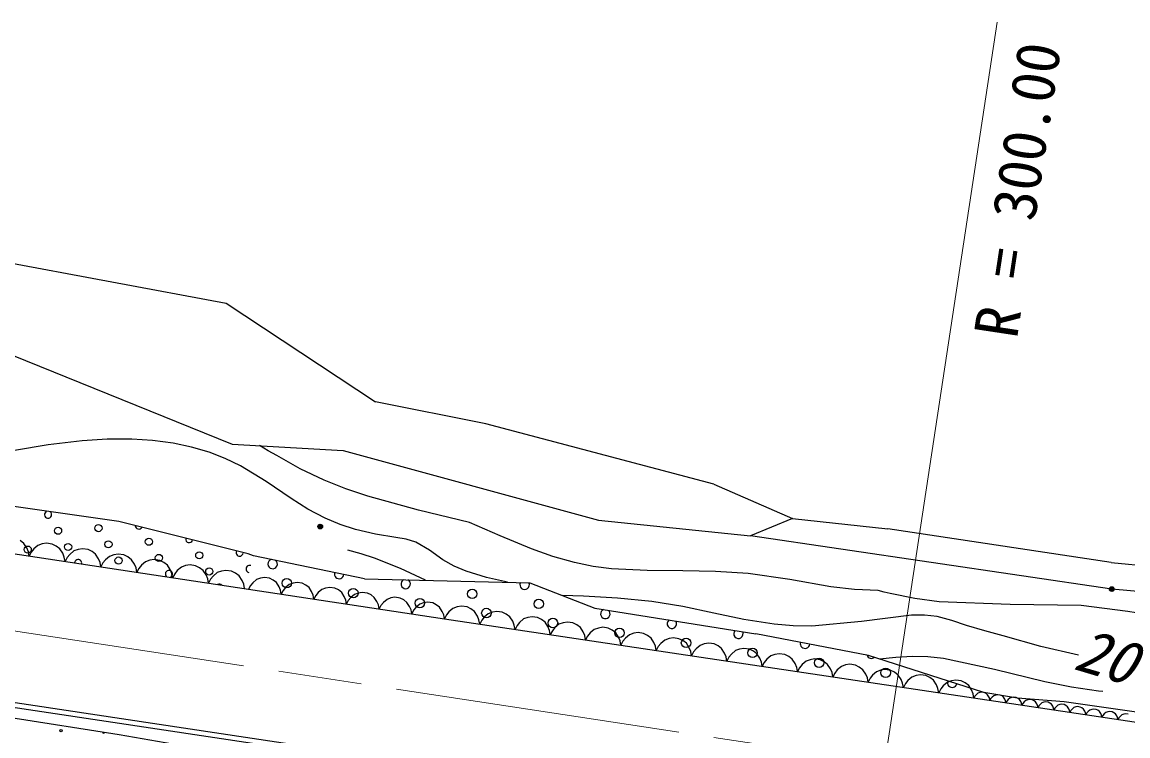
# Model space of a CAD drawing. Units: millimetres, scale not verified. Extents: x 40000 to 680000, y 20000 to 380000.
# Drawn here: x 127432 to 173914, y 265358 to 295358 of the extents above; entities that cross this region are included whole.
import ezdxf
from ezdxf.enums import TextEntityAlignment as Align

# ---------------------------------------------------------------- set-up
doc = ezdxf.new("R2010")
doc.units = ezdxf.units.MM
doc.header["$LTSCALE"] = 1000
doc.linetypes.add('CHAIN', pattern=[18.5, 12, -1.5, 3.5, -1.5])
for name, color, linetype, lineweight in [('M-BGD', 7, 'Continuous', 25), ('M-BMK', 2, 'CHAIN', 13), ('M-STR-HTXT', 7, 'Continuous', 13)]:
    doc.layers.add(name, color=color, linetype=linetype, lineweight=lineweight)
doc.styles.add('ＭＳ ゴシック', font='')
doc.styles.get('ＭＳ ゴシック').set_extended_font_data('MS Gothic')

msp = doc.modelspace()

# ---------------------------------------------------------------- linework, layer by layer
at = {"layer": 'M-BGD'}
for p, q in [((123168, 285944), (136013, 283549)), ((136013, 283549), (142290, 279400)), ((124496, 282370), (136261, 277622)), ((146919, 278470), (142290, 279400)), ((156512, 275935), (146919, 278470)), ((128532, 277586), (127105, 277347)), ((129958, 277764), (128532, 277586)), ((131002, 277827), (129958, 277764)), ((132047, 277829), (131002, 277827)), ((132919, 277773), (132047, 277829)), ((133782, 277658), (132919, 277773)), ((134552, 277496), (133782, 277658)), ((136261, 277622), (140931, 277357)), ((137780, 277343), (137416, 277556)), ((135293, 277279), (134552, 277496)), ((135964, 277021), (135293, 277279)), ((138135, 277137), (137780, 277343)), ((139125, 276588), (138135, 277137)), ((140931, 277357), (151665, 274422)), ((136611, 276708), (135964, 277021)), ((137689, 276051), (136611, 276708)), ((140129, 276100), (139125, 276588)), ((106617, 276105), (145183, 270280)), ((131492, 274362), (121918, 275744)), ((138739, 275339), (137689, 276051)), ((141037, 275739), (140129, 276100)), ((141968, 275434), (141037, 275739)), ((156512, 275935), (159817, 274493)), ((139447, 274889), (138739, 275339)), ((144101, 274848), (141968, 275434)), ((140168, 274502), (139447, 274889)), ((146231, 274326), (144101, 274848)), ((136939, 273016), (131492, 274362)), ((140801, 274237), (140168, 274502)), ((147533, 273763), (146231, 274326)), ((151665, 274422), (158046, 273763)), ((159817, 274493), (158046, 273763)), ((159817, 274493), (163826, 274059)), ((141447, 274031), (140801, 274237)), ((142286, 273838), (141447, 274031)), ((143147, 273701), (142286, 273838)), ((173205, 272649), (163826, 274059)), ((127507, 273447), (127355, 273563)), ((127629, 273259), (127507, 273447)), ((128095, 273358), (127923, 273215)), ((128275, 273424), (128095, 273358)), ((128460, 273453), (128275, 273424)), ((128694, 273418), (128460, 273453)), ((128863, 273335), (128694, 273418)), ((129015, 273219), (128863, 273335)), ((143573, 273621), (143148, 273702)), ((143979, 273495), (143573, 273621)), ((144561, 273157), (143979, 273495)), ((148850, 273224), (147533, 273763)), ((173236, 271527), (158046, 273763)), ((127697, 273098), (127629, 273259)), ((127728, 272916), (127697, 273098)), ((127814, 273081), (127728, 272916)), ((127923, 273215), (127814, 273081)), ((129137, 273031), (129015, 273219)), ((129205, 272871), (129137, 273031)), ((129235, 272689), (129205, 272871)), ((129322, 272853), (129235, 272689)), ((129431, 272987), (129322, 272853)), ((129603, 273130), (129431, 272987)), ((129782, 273196), (129603, 273130)), ((129968, 273226), (129782, 273196)), ((130202, 273190), (129968, 273226)), ((130371, 273107), (130202, 273190)), ((130523, 272992), (130371, 273107)), ((130645, 272803), (130523, 272992)), ((131111, 272903), (130939, 272759)), ((131290, 272968), (131111, 272903)), ((131476, 272998), (131290, 272968)), ((131710, 272963), (131476, 272998)), ((131878, 272879), (131710, 272963)), ((132031, 272764), (131878, 272879)), ((137158, 272927), (136939, 273016)), ((141830, 271964), (137158, 272927)), ((141688, 273004), (141121, 273163)), ((142249, 272824), (141688, 273004)), ((145120, 272760), (144561, 273157)), ((149745, 272902), (148850, 273224)), ((150655, 272639), (149745, 272902)), ((130713, 272643), (130645, 272803)), ((130743, 272461), (130713, 272643)), ((130830, 272625), (130743, 272461)), ((130939, 272759), (130830, 272625)), ((132153, 272576), (132031, 272764)), ((132221, 272415), (132153, 272576)), ((132251, 272233), (132221, 272415)), ((132338, 272397), (132251, 272233)), ((132447, 272531), (132338, 272397)), ((132619, 272675), (132447, 272531)), ((132798, 272740), (132619, 272675)), ((132984, 272770), (132798, 272740)), ((133218, 272735), (132984, 272770)), ((133386, 272652), (133218, 272735)), ((133539, 272536), (133386, 272652)), ((133661, 272348), (133539, 272536)), ((134127, 272447), (133955, 272304)), ((134306, 272513), (134127, 272447)), ((134492, 272542), (134306, 272513)), ((134726, 272507), (134492, 272542)), ((134894, 272424), (134726, 272507)), ((135046, 272308), (134894, 272424)), ((143333, 272389), (142249, 272824)), ((144387, 271901), (143333, 272389)), ((145599, 272492), (145120, 272760)), ((146093, 272283), (145599, 272492)), ((151434, 272481), (150655, 272639)), ((152214, 272383), (151434, 272481)), ((173205, 272649), (180391, 271969)), ((133729, 272187), (133661, 272348)), ((133759, 272005), (133729, 272187)), ((133846, 272170), (133759, 272005)), ((133955, 272304), (133846, 272170)), ((135168, 272120), (135046, 272308)), ((135237, 271960), (135168, 272120)), ((135267, 271778), (135237, 271960)), ((135354, 271942), (135267, 271778)), ((135462, 272076), (135354, 271942)), ((135635, 272219), (135462, 272076)), ((135814, 272285), (135635, 272219)), ((136000, 272315), (135814, 272285)), ((136234, 272279), (136000, 272315)), ((136402, 272196), (136234, 272279)), ((136554, 272081), (136402, 272196)), ((136676, 271892), (136554, 272081)), ((137283, 271926), (137126, 271795)), ((137446, 271985), (137283, 271926)), ((137615, 272012), (137446, 271985)), ((137828, 271980), (137615, 272012)), ((137982, 271904), (137828, 271980)), ((141830, 271964), (148769, 271791)), ((146948, 272021), (146093, 272283)), ((147830, 271815), (146948, 272021)), ((153703, 272308), (152214, 272383)), ((155200, 272292), (153703, 272308)), ((156581, 272268), (155200, 272292)), ((157953, 272185), (156581, 272268)), ((159698, 271933), (157953, 272185)), ((161427, 271623), (159698, 271933)), ((136745, 271732), (136676, 271892)), ((136775, 271550), (136745, 271732)), ((137027, 271673), (136949, 271524)), ((137126, 271795), (137027, 271673)), ((138120, 271799), (137982, 271904)), ((138231, 271628), (138120, 271799)), ((138293, 271482), (138231, 271628)), ((138321, 271316), (138293, 271482)), ((138400, 271466), (138321, 271316)), ((138499, 271588), (138400, 271466)), ((138655, 271718), (138499, 271588)), ((138819, 271778), (138655, 271718)), ((138988, 271805), (138819, 271778)), ((139200, 271773), (138988, 271805)), ((139354, 271697), (139200, 271773)), ((139492, 271592), (139354, 271697)), ((139603, 271421), (139492, 271592)), ((140028, 271511), (139871, 271380)), ((140191, 271571), (140028, 271511)), ((140360, 271598), (140191, 271571)), ((140573, 271566), (140360, 271598)), ((140726, 271490), (140573, 271566)), ((140865, 271385), (140726, 271490)), ((148769, 271791), (151505, 270726)), ((162426, 271512), (161427, 271623)), ((163421, 271462), (162426, 271512)), ((163674, 271403), (163421, 271462)), ((185396, 270457), (173236, 271527)), ((139666, 271275), (139603, 271421)), ((139693, 271109), (139666, 271275)), ((139772, 271259), (139693, 271109)), ((139871, 271380), (139772, 271259)), ((140976, 271214), (140865, 271385)), ((141038, 271067), (140976, 271214)), ((141066, 270902), (141038, 271067)), ((141144, 271051), (141066, 270902)), ((141243, 271173), (141144, 271051)), ((141400, 271304), (141243, 271173)), ((141563, 271363), (141400, 271304)), ((141732, 271391), (141563, 271363)), ((141945, 271358), (141732, 271391)), ((142099, 271283), (141945, 271358)), ((142237, 271178), (142099, 271283)), ((142348, 271006), (142237, 271178)), ((142410, 270860), (142348, 271006)), ((142772, 271097), (142616, 270966)), ((142936, 271156), (142772, 271097)), ((143105, 271183), (142936, 271156)), ((143317, 271151), (143105, 271183)), ((143471, 271075), (143317, 271151)), ((143609, 270970), (143471, 271075)), ((150580, 271243), (150131, 271261)), ((151030, 271225), (150580, 271243)), ((152465, 271144), (151030, 271225)), ((153896, 271004), (152465, 271144)), ((155203, 270792), (153896, 271004)), ((163927, 271345), (163674, 271403)), ((164952, 271137), (163927, 271345)), ((165986, 270989), (164952, 271137)), ((142438, 270695), (142410, 270860)), ((142517, 270844), (142438, 270695)), ((142616, 270966), (142517, 270844)), ((143720, 270799), (143609, 270970)), ((143783, 270653), (143720, 270799)), ((143810, 270487), (143783, 270653)), ((143889, 270637), (143810, 270487)), ((143988, 270759), (143889, 270637)), ((144145, 270889), (143988, 270759)), ((144308, 270949), (144145, 270889)), ((144477, 270976), (144308, 270949)), ((144690, 270944), (144477, 270976)), ((144843, 270868), (144690, 270944)), ((144982, 270763), (144843, 270868)), ((145093, 270592), (144982, 270763)), ((145155, 270446), (145093, 270592)), ((145374, 270574), (145267, 270442)), ((145544, 270715), (145374, 270574)), ((145720, 270780), (145544, 270715)), ((145903, 270810), (145720, 270780)), ((146133, 270775), (145903, 270810)), ((146299, 270693), (146133, 270775)), ((146449, 270580), (146299, 270693)), ((146569, 270395), (146449, 270580)), ((147204, 270558), (147028, 270493)), ((147387, 270588), (147204, 270558)), ((147617, 270553), (147387, 270588)), ((147783, 270471), (147617, 270553)), ((151505, 270726), (158276, 269651)), ((156504, 270520), (155203, 270792)), ((168961, 270883), (165986, 270989)), ((171949, 270838), (168961, 270883)), ((173911, 270588), (171949, 270838)), ((175861, 270279), (173911, 270588)), ((145183, 270280), (145155, 270446)), ((145267, 270442), (145183, 270280)), ((145183, 270280), (174841, 265844)), ((146637, 270237), (146569, 270395)), ((146667, 270058), (146637, 270237)), ((146752, 270220), (146667, 270058)), ((146859, 270352), (146752, 270220)), ((147028, 270493), (146859, 270352)), ((147933, 270358), (147783, 270471)), ((148053, 270173), (147933, 270358)), ((148121, 270015), (148053, 270173)), ((148343, 270130), (148236, 269998)), ((148512, 270271), (148343, 270130)), ((148688, 270336), (148512, 270271)), ((148871, 270366), (148688, 270336)), ((149101, 270331), (148871, 270366)), ((149267, 270249), (149101, 270331)), ((149417, 270136), (149267, 270249)), ((149537, 269951), (149417, 270136)), ((150173, 270114), (149996, 270049)), ((150355, 270144), (150173, 270114)), ((150585, 270109), (150355, 270144)), ((150751, 270027), (150585, 270109)), ((157773, 270256), (156504, 270520)), ((159041, 270052), (157773, 270256)), ((162715, 270171), (160628, 269972)), ((164816, 270431), (162715, 270171)), ((165363, 270433), (164816, 270431)), ((165892, 270375), (165363, 270433)), ((166514, 270213), (165892, 270375)), ((167127, 269991), (166514, 270213)), ((148151, 269836), (148121, 270015)), ((148236, 269998), (148151, 269836)), ((149605, 269793), (149537, 269951)), ((149635, 269614), (149605, 269793)), ((149720, 269776), (149635, 269614)), ((149827, 269908), (149720, 269776)), ((149996, 270049), (149827, 269908)), ((150901, 269914), (150751, 270027)), ((151022, 269729), (150901, 269914)), ((151089, 269571), (151022, 269729)), ((151311, 269686), (151204, 269554)), ((151480, 269827), (151311, 269686)), ((151657, 269892), (151480, 269827)), ((151839, 269922), (151657, 269892)), ((152070, 269887), (151839, 269922)), ((152236, 269805), (152070, 269887)), ((152386, 269692), (152236, 269805)), ((152506, 269507), (152386, 269692)), ((152964, 269605), (152795, 269464)), ((153141, 269670), (152964, 269605)), ((153324, 269700), (153141, 269670)), ((153554, 269665), (153324, 269700)), ((153720, 269583), (153554, 269665)), ((163010, 268732), (158276, 269651)), ((159839, 269982), (159041, 270052)), ((160628, 269972), (159839, 269982)), ((167899, 269779), (167127, 269991)), ((168673, 269560), (167899, 269779)), ((151119, 269392), (151089, 269571)), ((151204, 269554), (151119, 269392)), ((152573, 269349), (152506, 269507)), ((152603, 269170), (152573, 269349)), ((152688, 269332), (152603, 269170)), ((152795, 269464), (152688, 269332)), ((153870, 269470), (153720, 269583)), ((153990, 269285), (153870, 269470)), ((154057, 269127), (153990, 269285)), ((154279, 269242), (154172, 269110)), ((154448, 269383), (154279, 269242)), ((154625, 269448), (154448, 269383)), ((154808, 269478), (154625, 269448)), ((155038, 269443), (154808, 269478)), ((155204, 269362), (155038, 269443)), ((155354, 269248), (155204, 269362)), ((155474, 269063), (155354, 269248)), ((155933, 269161), (155764, 269020)), ((156109, 269226), (155933, 269161)), ((156292, 269256), (156109, 269226)), ((156522, 269221), (156292, 269256)), ((156688, 269140), (156522, 269221)), ((156838, 269026), (156688, 269140)), ((170258, 269121), (168673, 269560)), ((154087, 268948), (154057, 269127)), ((154172, 269110), (154087, 268948)), ((155542, 268905), (155474, 269063)), ((155572, 268726), (155542, 268905)), ((155657, 268888), (155572, 268726)), ((155764, 269020), (155657, 268888)), ((156958, 268841), (156838, 269026)), ((157026, 268683), (156958, 268841)), ((157056, 268504), (157026, 268683)), ((157248, 268798), (157141, 268666)), ((157417, 268940), (157248, 268798)), ((157593, 269004), (157417, 268940)), ((157776, 269034), (157593, 269004)), ((158006, 268999), (157776, 269034)), ((158172, 268918), (158006, 268999)), ((158322, 268804), (158172, 268918)), ((158442, 268619), (158322, 268804)), ((158901, 268718), (158732, 268576)), ((159078, 268782), (158901, 268718)), ((159260, 268812), (159078, 268782)), ((159490, 268777), (159260, 268812)), ((159656, 268696), (159490, 268777)), ((159806, 268582), (159656, 268696)), ((167859, 267186), (163010, 268732)), ((164845, 268697), (164158, 268655)), ((165511, 268687), (164845, 268697)), ((166165, 268617), (165511, 268687)), ((171840, 268745), (170258, 269121)), ((157141, 268666), (157056, 268504)), ((158510, 268461), (158442, 268619)), ((158540, 268282), (158510, 268461)), ((158625, 268444), (158540, 268282)), ((158732, 268576), (158625, 268444)), ((159927, 268397), (159806, 268582)), ((159994, 268239), (159927, 268397)), ((160024, 268060), (159994, 268239)), ((160109, 268222), (160024, 268060)), ((160216, 268354), (160109, 268222)), ((160385, 268496), (160216, 268354)), ((160562, 268560), (160385, 268496)), ((160744, 268590), (160562, 268560)), ((160974, 268555), (160744, 268590)), ((161141, 268474), (160974, 268555)), ((161290, 268360), (161141, 268474)), ((161411, 268175), (161290, 268360)), ((161869, 268274), (161700, 268132)), ((162046, 268338), (161869, 268274)), ((162229, 268368), (162046, 268338)), ((162459, 268333), (162229, 268368)), ((162625, 268252), (162459, 268333)), ((162775, 268138), (162625, 268252)), ((164158, 268655), (163469, 268586)), ((168309, 268152), (166165, 268617)), ((161478, 268017), (161411, 268175)), ((161508, 267838), (161478, 268017)), ((161593, 268000), (161508, 267838)), ((161700, 268132), (161593, 268000)), ((162895, 267953), (162775, 268138)), ((162962, 267795), (162895, 267953)), ((162992, 267616), (162962, 267795)), ((163077, 267778), (162992, 267616)), ((163184, 267910), (163077, 267778)), ((163353, 268052), (163184, 267910)), ((163530, 268116), (163353, 268052)), ((163713, 268146), (163530, 268116)), ((163943, 268111), (163713, 268146)), ((164109, 268030), (163943, 268111)), ((164259, 267916), (164109, 268030)), ((164379, 267731), (164259, 267916)), ((164838, 267830), (164668, 267688)), ((165014, 267894), (164838, 267830)), ((165197, 267924), (165014, 267894)), ((165427, 267889), (165197, 267924)), ((165593, 267808), (165427, 267889)), ((165743, 267694), (165593, 267808)), ((170419, 267633), (168309, 268152)), ((164446, 267573), (164379, 267731)), ((164477, 267394), (164446, 267573)), ((164562, 267556), (164477, 267394)), ((164668, 267688), (164562, 267556)), ((165863, 267509), (165743, 267694)), ((165931, 267351), (165863, 267509)), ((165961, 267172), (165931, 267351)), ((166046, 267334), (165961, 267172)), ((166153, 267466), (166046, 267334)), ((166322, 267608), (166153, 267466)), ((166498, 267672), (166322, 267608)), ((166681, 267702), (166498, 267672)), ((166911, 267667), (166681, 267702)), ((167077, 267586), (166911, 267667)), ((167227, 267472), (167077, 267586)), ((167347, 267287), (167227, 267472)), ((167415, 267129), (167347, 267287)), ((171544, 267409), (170419, 267633)), ((172682, 267243), (171544, 267409)), ((142319, 264465), (125979, 266920)), ((167445, 266950), (167415, 267129)), ((167483, 267024), (167445, 266950)), ((167532, 267083), (167483, 267024)), ((167608, 267148), (167532, 267083)), ((167688, 267177), (167608, 267148)), ((167771, 267190), (167688, 267177)), ((167875, 267175), (167771, 267190)), ((169276, 266943), (167859, 267186)), ((167951, 267138), (167875, 267175)), ((168019, 267086), (167951, 267138)), ((168073, 267002), (168019, 267086)), ((168104, 266931), (168073, 267002)), ((168117, 266850), (168104, 266931)), ((168156, 266923), (168117, 266850)), ((168204, 266983), (168156, 266923)), ((168281, 267047), (168204, 266983)), ((168361, 267076), (168281, 267047)), ((168444, 267090), (168361, 267076)), ((168548, 267074), (168444, 267090)), ((168623, 267037), (168548, 267074)), ((168691, 266986), (168623, 267037)), ((168745, 266902), (168691, 266986)), ((168776, 266830), (168745, 266902)), ((168790, 266749), (168776, 266830)), ((168828, 266822), (168790, 266749)), ((168877, 266882), (168828, 266822)), ((168953, 266946), (168877, 266882)), ((169033, 266976), (168953, 266946)), ((169116, 266989), (169033, 266976)), ((169220, 266973), (169116, 266989)), ((169295, 266936), (169220, 266973)), ((171233, 266788), (169276, 266943)), ((169363, 266885), (169295, 266936)), ((169418, 266801), (169363, 266885)), ((169625, 266846), (169549, 266782)), ((169705, 266875), (169625, 266846)), ((169788, 266889), (169705, 266875)), ((169892, 266873), (169788, 266889)), ((169968, 266836), (169892, 266873)), ((170036, 266784), (169968, 266836)), ((172859, 267226), (172682, 267243)), ((142289, 264268), (125949, 266722)), ((169448, 266730), (169418, 266801)), ((169462, 266649), (169448, 266730)), ((169500, 266722), (169462, 266649)), ((169549, 266782), (169500, 266722)), ((170090, 266701), (170036, 266784)), ((170121, 266629), (170090, 266701)), ((170134, 266548), (170121, 266629)), ((170173, 266621), (170134, 266548)), ((170221, 266681), (170173, 266621)), ((170298, 266745), (170221, 266681)), ((170378, 266775), (170298, 266745)), ((170461, 266788), (170378, 266775)), ((170565, 266772), (170461, 266788)), ((170640, 266735), (170565, 266772)), ((170708, 266684), (170640, 266735)), ((170762, 266600), (170708, 266684)), ((170793, 266529), (170762, 266600)), ((170807, 266448), (170793, 266529)), ((170845, 266521), (170807, 266448)), ((170893, 266581), (170845, 266521)), ((170970, 266645), (170893, 266581)), ((171050, 266674), (170970, 266645)), ((171133, 266687), (171050, 266674)), ((171237, 266672), (171133, 266687)), ((175673, 266151), (171233, 266788)), ((171312, 266635), (171237, 266672)), ((171380, 266583), (171312, 266635)), ((171435, 266500), (171380, 266583)), ((171465, 266428), (171435, 266500)), ((171479, 266347), (171465, 266428)), ((171517, 266420), (171479, 266347)), ((171566, 266480), (171517, 266420)), ((171642, 266544), (171566, 266480)), ((171722, 266573), (171642, 266544)), ((171805, 266587), (171722, 266573)), ((171909, 266571), (171805, 266587)), ((171985, 266534), (171909, 266571)), ((172053, 266483), (171985, 266534)), ((172107, 266399), (172053, 266483)), ((172138, 266327), (172107, 266399)), ((172238, 266379), (172190, 266320)), ((172315, 266444), (172238, 266379)), ((172395, 266473), (172315, 266444)), ((172478, 266486), (172395, 266473)), ((172582, 266471), (172478, 266486)), ((172657, 266434), (172582, 266471)), ((172725, 266382), (172657, 266434)), ((172779, 266299), (172725, 266382)), ((173067, 266372), (172987, 266343)), ((173150, 266386), (173067, 266372)), ((173254, 266370), (173150, 266386)), ((173329, 266333), (173254, 266370)), ((131508, 265408), (126876, 266137)), ((172151, 266246), (172138, 266327)), ((172190, 266320), (172151, 266246)), ((172810, 266227), (172779, 266299)), ((172824, 266146), (172810, 266227)), ((172862, 266219), (172824, 266146)), ((172910, 266279), (172862, 266219)), ((172987, 266343), (172910, 266279)), ((173397, 266282), (173329, 266333)), ((173452, 266198), (173397, 266282)), ((173482, 266126), (173452, 266198)), ((173496, 266045), (173482, 266126)), ((173534, 266119), (173496, 266045)), ((173583, 266178), (173534, 266119)), ((173659, 266242), (173583, 266178)), ((173739, 266272), (173659, 266242)), ((173822, 266285), (173739, 266272)), ((173926, 266270), (173822, 266285)), ((134410, 264891), (131508, 265408))]:
    msp.add_line(p, q, dxfattribs=at)
for centre, radius in [((139964, 274157), 100), ((128945, 273979), 149), ((130641, 274089), 149), ((139964, 274157), 87.5), ((139964, 274157), 75), ((139964, 274157), 62.5), ((139964, 274157), 50), ((139964, 274157), 37.5), ((139964, 274158), 25), ((139964, 274157), 12.5), ((127669, 273189), 149), ((129366, 273299), 149), ((131062, 273409), 149), ((132759, 273518), 149), ((131484, 272728), 149), ((133180, 272838), 149), ((134876, 272948), 149), ((135298, 272268), 149), ((138557, 271777), 199), ((141354, 271358), 199), ((146354, 271325), 199), ((173236, 271527), 100), ((173236, 271527), 87.5), ((173236, 271527), 75), ((173236, 271527), 62.5), ((173236, 271527), 50), ((173236, 271527), 37.5), ((173236, 271528), 25), ((173236, 271527), 12.5), ((144151, 270940), 199), ((149151, 270907), 199), ((146948, 270522), 199), ((149746, 270103), 199), ((152543, 269685), 199), ((155340, 269266), 199), ((158138, 268848), 199), ((160935, 268430), 199), ((163732, 268011), 199), ((129071, 265581), 49.8)]:
    msp.add_circle(centre, radius, dxfattribs=at)
for centre, radius, start, end in [((128523, 274659), 149, 111.2341, 52.3275), ((132338, 274198), 149, 185.0474, 326.5406), ((134455, 273628), 149, 171.9044, 339.6835), ((136573, 273057), 149, 159.0833, 352.5047), ((129787, 272619), 149, 346.3251, 176.4979), ((136994, 272377), 149, 70.329, 258.5688), ((137962, 272581), 199, 105.5302, 51.1808), ((133601, 272158), 149, 292.9687, 229.8543), ((140759, 272162), 199, 161.9507, 354.7603), ((143556, 271744), 199, 115.5463, 61.6009), ((135719, 271588), 149, 45.3472, 117.4758), ((148556, 271711), 199, 153.0586, 24.0885), ((151948, 270489), 199, 115.0289, 46.9293), ((154746, 270070), 199, 126.4768, 35.4815), ((157543, 269652), 199, 135.9966, 25.9617), ((160340, 269234), 199, 164.2527, 353.7762), ((163138, 268815), 199, 201.1406, 305.9788), ((166530, 267593), 199, 157.6984, 346.9259), ((130859, 265523), 49.8, 185.2159, 336.8869)]:
    msp.add_arc(centre, radius, start, end, dxfattribs=at)
at = {"layer": 'M-BMK'}
msp.add_line((106588, 272880), (163685, 264203), dxfattribs=at)
at = {"layer": 'M-STR-HTXT'}
msp.add_line((163685, 264203), (168419, 295358), dxfattribs=at)

# ---------------------------------------------------------------- texts
at = {"layer": 'M-BGD', "style": 'ＭＳ ゴシック', "oblique": 15}
msp.add_text('20', height=1833, rotation=343.4, dxfattribs=at).set_placement((171408, 267659), align=Align.BOTTOM_LEFT)
at = {"layer": 'M-STR-HTXT', "style": 'ＭＳ ゴシック'}
msp.add_text('R = 300.00', height=1833, rotation=81.4, dxfattribs=at).set_placement((169793, 281927), align=Align.BOTTOM_LEFT)

doc.saveas('drawing.dxf')
